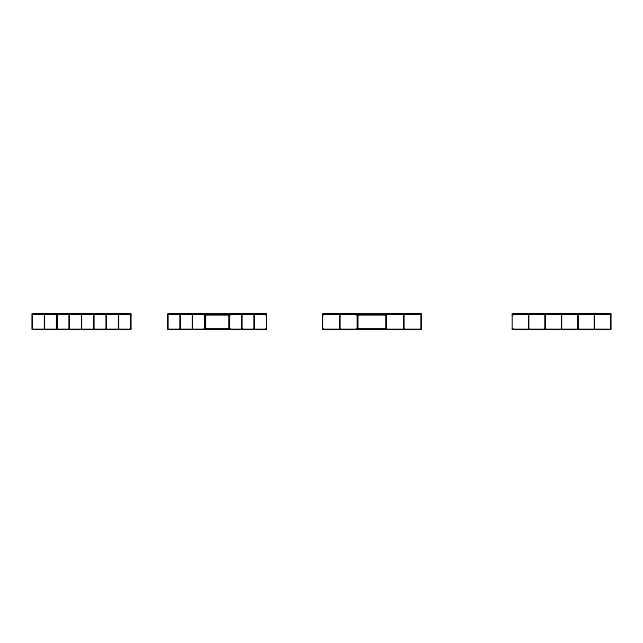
<?xml version="1.0" encoding="UTF-8"?>
<svg xmlns="http://www.w3.org/2000/svg" width="643" height="643" viewBox="0 0 643 643"><rect width="100%" height="100%" fill="white"/><g stroke="black" fill="none" stroke-linecap="round" stroke-linejoin="round"><path stroke-width="0.96" d="M32.15 314.379L130.842 314.379M167.791 314.379L266.491 314.379M322.489 314.379L421.181 314.379M512.238 314.379L610.85 314.379M266.403 314.459L254.234 314.459L254.234 329.312L266.403 329.312M357.114 314.459L339.93 314.459L339.93 329.312L357.114 329.312M386.556 314.459L403.74 314.459L403.74 329.312L386.556 329.312M512.326 314.459L528.586 314.459L528.586 329.312L512.326 329.312M130.071 315.15L130.842 315.15M204.032 315.15L230.25 315.15M265.712 315.15L266.491 315.15M322.489 315.15L323.26 315.15M356.431 315.15L386.467 315.15M512.238 315.15L513.01 315.15M130.071 328.621L130.842 328.621M204.032 328.621L230.25 328.621M265.712 328.621L266.491 328.621M322.489 328.621L323.26 328.621M356.431 328.621L386.467 328.621M512.238 328.621L513.01 328.621M81.412 329.312L69.243 329.312L69.243 314.459L81.412 314.459L81.5 329.393M106.087 329.312L93.918 329.312L93.918 314.459L106.087 314.459L106.175 329.393M192.554 329.312L204.715 329.312L204.715 314.459L192.554 314.459L192.466 329.393M577.896 329.312L561.628 329.312L561.628 314.459L577.896 314.459L577.977 329.393M545.111 328.621L545.111 329.393M386.467 314.379L386.467 329.393M385.696 315.15L385.696 328.621M357.974 315.15L357.974 328.621M357.203 314.379L357.203 329.393M241.816 328.621L241.816 329.393M229.479 314.379L229.479 329.393M228.707 315.15L228.707 328.621M205.575 315.15L205.575 328.621M204.804 314.379L204.804 329.393M56.825 314.379L56.825 315.15M56.825 328.621L56.825 329.393M130.842 313.607L32.15 313.607L32.15 329.393L130.842 329.393L130.842 313.607M266.491 313.607L167.791 313.607L167.791 329.393L266.491 329.393L266.491 313.607M421.181 313.607L322.489 313.607L322.489 329.393L421.181 329.393L421.181 313.607M610.85 313.607L512.238 313.607L512.238 329.393L610.85 329.393L610.85 313.607M44.399 314.459L32.238 314.459L32.238 329.312L44.399 329.312L44.399 314.459M56.737 314.459L44.576 314.459L44.576 329.312L56.737 329.312L56.737 314.459M69.074 314.459L56.914 314.459L56.914 329.312L69.074 329.312L69.074 314.459M93.749 314.459L81.581 314.459L81.581 329.312L93.749 329.312L93.749 314.459M118.425 314.459L106.256 314.459L106.256 329.312L118.425 329.312L118.425 314.459M130.762 314.459L118.593 314.459L118.593 329.312L130.762 329.312L130.762 314.459M180.04 314.459L167.879 314.459L167.879 329.312L180.04 329.312L180.04 314.459M192.378 314.459L180.217 314.459L180.217 329.312L192.378 329.312L192.378 314.459M241.728 314.459L229.559 314.459L229.559 329.312L241.728 329.312L241.728 314.459M254.065 314.459L241.897 314.459L241.897 329.312L254.065 329.312L254.065 314.459M339.761 314.459L322.569 314.459L322.569 329.312L339.761 329.312L339.761 314.459M421.101 314.459L403.908 314.459L403.908 329.312L421.101 329.312L421.101 314.459M545.023 314.459L528.763 314.459L528.763 329.312L545.023 329.312L545.023 314.459M561.46 314.459L545.2 314.459L545.2 329.312L561.46 329.312L561.46 314.459M594.333 314.459L578.065 314.459L578.065 329.312L594.333 329.312L594.333 314.459M610.762 314.459L594.502 314.459L594.502 329.312L610.762 329.312L610.762 314.459M57.211 315.15L56.439 315.15L56.439 328.621L57.211 328.621L57.211 315.15"/></g></svg>
